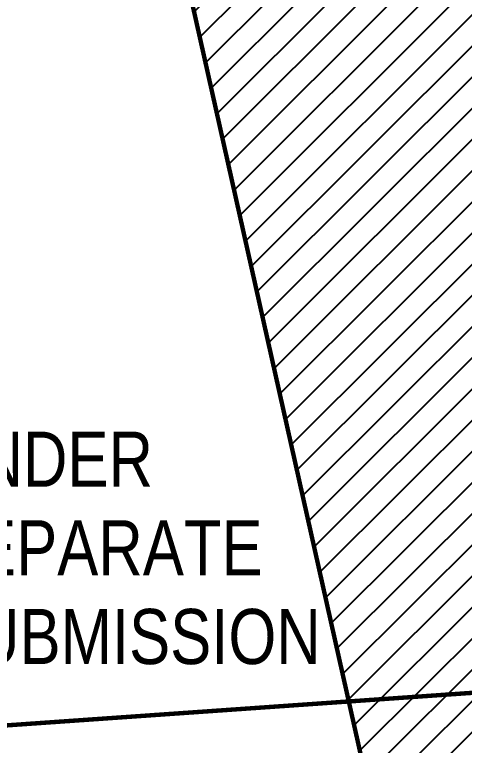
# Model space of a CAD drawing. Header units: millimetres. Extents: x 834681283 to 835686922, y 817551134 to 819407044.
# Drawn here: x 835175636 to 835196026, y 818085192 to 818118332 of the extents above; entities that cross this region are included whole.
import ezdxf
from ezdxf.xclip import XClip

# ---------------------------------------------------------------- set-up
doc = ezdxf.new("R2010")
doc.units = ezdxf.units.MM
doc.header["$LTSCALE"] = 1200
doc.header["$MEASUREMENT"] = 0
doc.header["$XCLIPFRAME"] = 0
doc.linetypes.add('SITE BOUNDARY$0$CENTER', pattern=[2, 1.25, -0.25, 0.25, -0.25])
doc.linetypes.add('SITE BOUNDARY$0$PHANTOM', pattern=[2.5, 1.25, -0.25, 0.25, -0.25, 0.25, -0.25])
for name, color, linetype in [('P01-MAAN-P-EVA$0$DW-TXT2', 7, 'Continuous'), ('P01-MAAN-P-EVA$0$HATCH', 9, 'Continuous'), ('SITE BOUNDARY$0$XIQU-RLP0830A', 6, 'Continuous')]:
    doc.layers.add(name, color=color, linetype=linetype)
doc.layers.add('SITE BOUNDARY$0$AR-SIMS_BL_400', color=1, linetype='SITE BOUNDARY$0$PHANTOM', lineweight=140)
doc.styles.add('P01-MAAN-P-EVA$0$ARIAL', font='arial.ttf', dxfattribs={"width": 0.8})

# ---------------------------------------------------------------- blocks, each defined once
blk = doc.blocks.new('SITE BOUNDARY')
at = {"layer": 'SITE BOUNDARY$0$AR-SIMS_BL_400', "ltscale": 3, "const_width": 0.2}
blk.add_lwpolyline([(835118.338, 818191.353), (835119.728, 818191.437, 0.375991), (835144.662, 818176.393), (835205.968, 818187.322), (835212.761, 818088.72), (835125.938, 818082.65)], format="xyb", close=True, dxfattribs=at)
at = {"layer": 'SITE BOUNDARY$0$XIQU-RLP0830A', "color": 212, "linetype": 'SITE BOUNDARY$0$CENTER', "ltscale": 0.8, "true_color": 0xb300b3, "const_width": 0.2}
blk.add_lwpolyline([(835192.754, 818181.413), (835202.739, 818150.94), (835191.844, 818148.372), (835179.214, 818138.785), (835194.734, 818069.578)], dxfattribs=at)
blk = doc.blocks.new('P01-MAAN-P-EVA')
at = {"layer": 'P01-MAAN-P-EVA$0$HATCH', "ltscale": 0.1}
h = blk.add_hatch(dxfattribs=at)
h.set_pattern_fill('_USER', color=240, scale=1000, angle=45, pattern_type=0)
h.set_pattern_definition([(45, (0, 0), (-707.1067812, 707.1067812), [])])
edge = h.paths.add_edge_path()
edge.add_arc((835196988.9, 818165277), 4500, 18.1416, 95.30201, ccw=False)
edge.add_line((835201265.2, 818166678.1), (835207845.7, 818146594.5))
edge.add_line((835207845.7, 818146594.5), (835213873.1, 818060376.1))
edge.add_line((835213873.1, 818060376.1), (835249478.8, 818062865.3))
edge.add_line((835249478.8, 818062865.3), (835248374, 818055694))
edge.add_line((835248374, 818055694), (835252895, 818008746))
edge.add_line((835252895, 818008746), (835250408, 818006215))
edge.add_line((835250408, 818006215), (835243261, 818005049))
edge.add_line((835243261, 818005049), (835236208.1, 818004470.2))
edge.add_line((835236208.1, 818004470.2), (835241213, 818020285.1))
edge.add_line((835241213, 818020285.1), (835241220.2, 818039416))
edge.add_line((835241220.2, 818039416), (835229055.7, 818038576))
edge.add_line((835229055.7, 818038576), (835228294.9, 818049593.8))
edge.add_line((835228294.9, 818049593.8), (835229458.6, 818057956.2))
edge.add_line((835229458.6, 818057956.2), (835210625.8, 818056639.6))
edge.add_line((835210625.8, 818056639.6), (835209478.3, 818073053.1))
edge.add_line((835209478.3, 818073053.1), (835194734, 818069578))
edge.add_line((835194734, 818069578), (835179214, 818138785))
edge.add_line((835179214, 818138785), (835191844, 818148372))
edge.add_line((835191844, 818148372), (835202738.6, 818150939.9))
edge.add_line((835202738.6, 818150939.9), (835196573.1, 818169757.7))
at = {"layer": 'P01-MAAN-P-EVA$0$DW-TXT2', "style": 'P01-MAAN-P-EVA$0$ARIAL', "width": 0.8}
for s, p in [('UNDER', (835171977.2, 818096919.8)), ('SEPARATE', (835171977.2, 818092899.7)), ('SUBMISSION', (835171977.2, 818088879.7))]:
    blk.add_text(s, height=2500, rotation=0.00031, dxfattribs=at).set_placement(p)

msp = doc.modelspace()

# ---------------------------------------------------------------- block references
ref = msp.add_blockref('SITE BOUNDARY', (0, 0), dxfattribs=dict(xscale=1000, yscale=1000, zscale=1000))
XClip(ref).set_block_clipping_path([(835171.4179906907, 818003.0079180738), (835381.5676709538, 818003.0079180738), (835380.9419443216, 818241.1415228392), (835171.4179906907, 818241.1415228392)])

# ---------------------------------------------------------------- next in the draw order: block references
msp.add_blockref('P01-MAAN-P-EVA', (0, 0))

doc.saveas('drawing.dxf')
